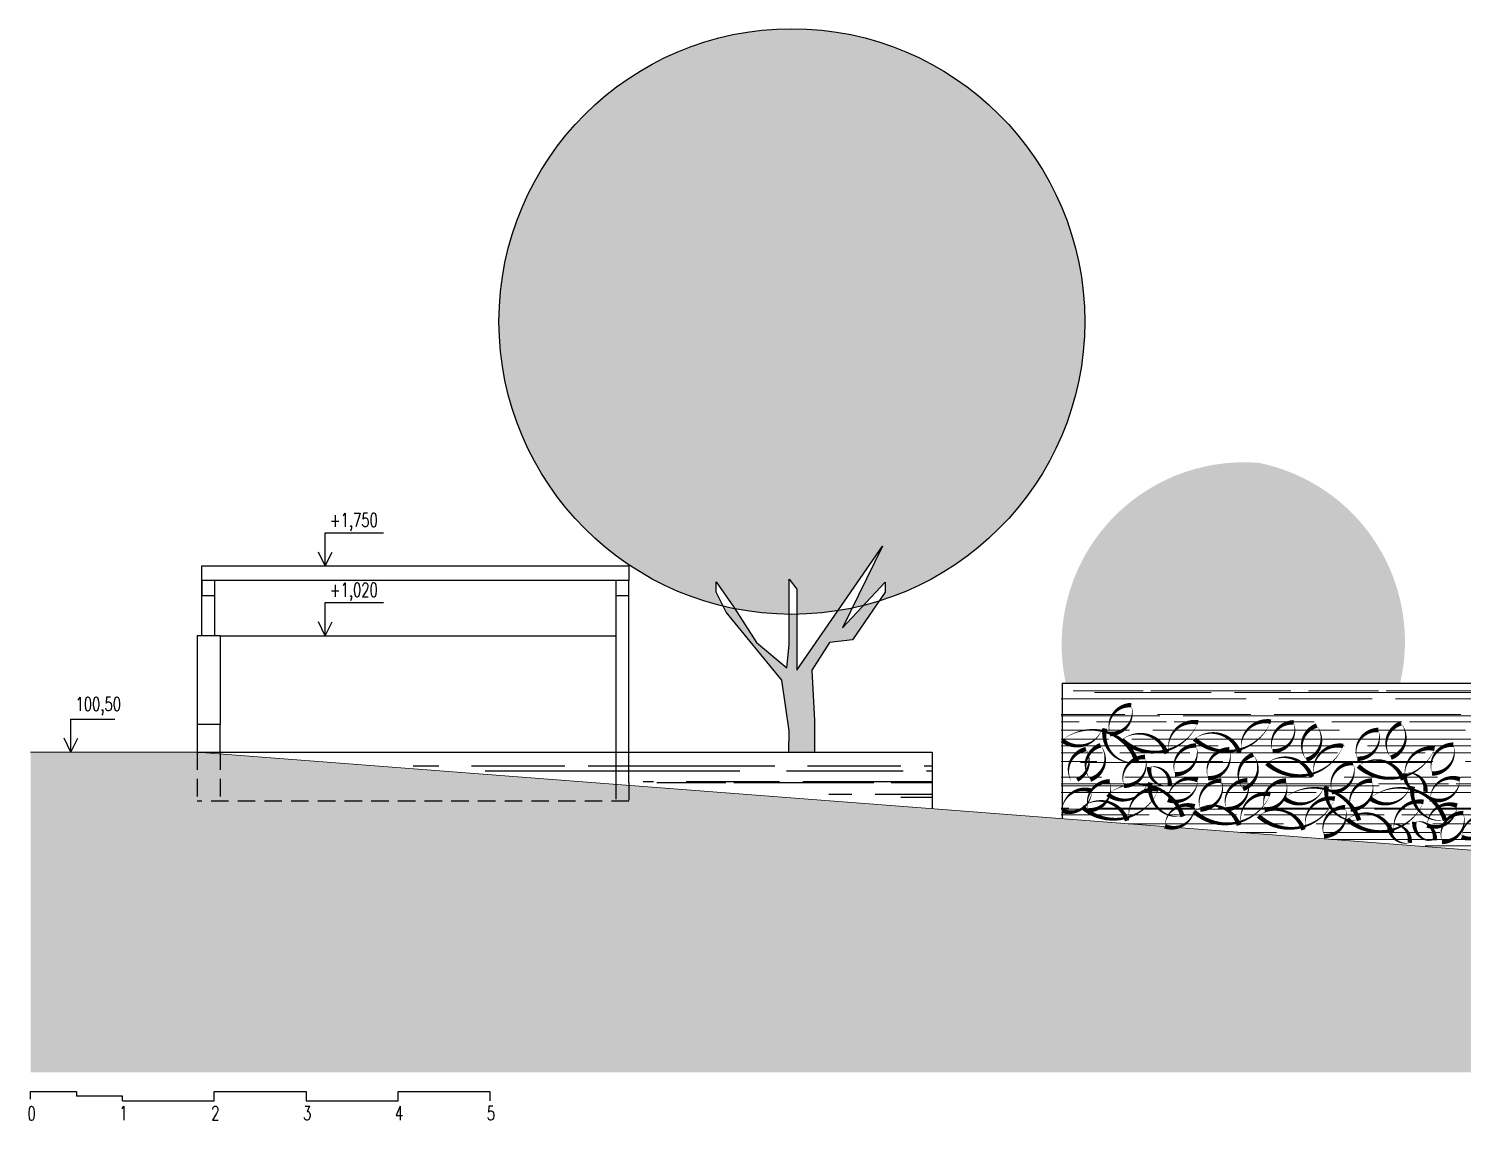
# Model space of a CAD drawing. Header units: metres. Extents: x -442 to 316, y -503 to 125.
# Drawn here: x 190.48 to 206.09, y -299.8 to -287.92 of the extents above; entities that cross this region are included whole.
import ezdxf

# ---------------------------------------------------------------- set-up
doc = ezdxf.new("R2010")
doc.units = ezdxf.units.M
doc.linetypes.add('DASHED', pattern=[19.05, 12.7, -6.35])
for name, color, linetype in [('FIGURE_SAGOME', 252, 'Continuous'), ('popis', 6, 'Continuous'), ('SRAFA', 251, 'Continuous'), ('SRAFY', 3, 'Continuous'), ('zariz.predmety', 203, 'Continuous'), ('ZDIVO', 1, 'Continuous')]:
    doc.layers.add(name, color=color, linetype=linetype)
doc.styles.add('ROMANS', font='romans.shx', dxfattribs={"width": 0.7})
pattern_1 = [(0, (285.03798, -127.3448), (0.5588, 0.254), [3.81, -0.508, 1.27, -0.254]), (0, (285.3758, -127.2178), (-0.254, 0.33782), [0.762, -0.08382, 1.524, -0.1905]), (0, (285.16498, -127.12891), (1.3208, 0.17018), [2.032, -0.3556, 1.016, -0.254])]

msp = doc.modelspace()

# ---------------------------------------------------------------- hatches: boundary and pattern name
at = {"layer": 'FIGURE_SAGOME', "linetype": 'Continuous'}
for points in [[(201.976998, -291.107979, 1), (195.600673, -291.107979, 0.346408909), (198.040579, -294.20709), (197.963568, -294.053121), (197.963568, -293.943284), (198.155849, -294.217876), (198.166774, -294.234865, 0.0468794), (198.760157, -294.296012), (198.760157, -293.913448), (198.842563, -294.023285), (198.842563, -294.295688, 0.03522812), (199.28955, -294.256576), (199.773419, -293.555345), (199.44498, -294.227891, 0.009796359), (199.566696, -294.199792), (199.803962, -293.944533), (199.803962, -294.05437), (199.737075, -294.151861, 0.32828525)], [(203.873876, -292.647093, 0.503949053), (201.770269, -295.046843), (205.409192, -295.046843, 0.422945594)], [(199.737075, -294.151861, -0.013881578), (199.566696, -294.199792), (199.339155, -294.444588), (199.44498, -294.227891, -0.012395778), (199.28955, -294.256576), (198.842563, -294.904356), (198.842563, -294.295688, -0.006462166), (198.760157, -294.296012), (198.760157, -294.629764), (198.732688, -294.876896), (198.403066, -294.602305), (198.166774, -294.234865, -0.010133423), (198.040579, -294.20709), (198.073443, -294.272794), (198.677751, -295.014193), (198.760157, -295.563376), (198.755006, -295.796843), (198.908529, -295.796843), (199.034842, -295.796843), (199.034842, -295.453539), (199.007374, -294.904356), (199.199654, -294.602305), (199.446871, -294.574845)]]:
    msp.add_hatch(color=256, dxfattribs=at).paths.add_polyline_path(points)
at = {"layer": 'SRAFA', "linetype": 'Continuous'}
msp.add_hatch(color=256, dxfattribs=at).paths.add_polyline_path([(190.501974, -295.796843), (190.501974, -299.283549), (231.965839, -299.283549), (231.965839, -298.296843), (229.141226, -298.296843), (229.141226, -298.096843), (227.899876, -298.096843), (220.899876, -297.956843), (219.0265, -297.854529), (201.729876, -296.522107), (192.315046, -295.796843)])
h = msp.add_hatch(dxfattribs=at)
h.set_pattern_fill('AR-RROOF', color=256, scale=0.01, style=0)
h.set_pattern_definition(pattern_1)
h.paths.add_polyline_path([(196.873811, -296.096924), (196.873811, -295.796843), (192.565046, -295.796843), (192.565046, -295.804152)])
h = msp.add_hatch(dxfattribs=at)
h.set_pattern_fill('AR-RROOF', color=256, scale=0.01, style=0)
h.set_pattern_definition(pattern_1)
h.paths.add_polyline_path([(196.873811, -296.096924), (197.015046, -296.106521), (197.015046, -295.796843), (196.873811, -295.796843)])
h = msp.add_hatch(dxfattribs=at)
h.set_pattern_fill('AR-RROOF', color=256, scale=0.01, style=0)
h.set_pattern_definition(pattern_1)
h.paths.add_polyline_path([(197.015046, -296.106521), (198.883945, -296.233509), (198.883945, -295.796843), (197.015046, -295.796843)])
h = msp.add_hatch(dxfattribs=at)
h.set_pattern_fill('AR-RROOF', color=256, scale=0.01, style=0)
h.set_pattern_definition(pattern_1)
h.paths.add_polyline_path([(200.315046, -295.796843), (199.84228, -295.796843), (198.908529, -295.796843), (198.883945, -295.796843), (198.883945, -296.233509), (200.315046, -296.33075)])
at = {"layer": 'SRAFY', "linetype": 'Continuous', "lineweight": 0}
h = msp.add_hatch(dxfattribs=at)
h.set_pattern_fill('AR-RROOF', color=256, scale=0.01, style=0)
h.paths.add_polyline_path([(201.721745, -295.046843), (210.614876, -295.046843), (210.614876, -297.206556), (201.721745, -296.521481)])

# ---------------------------------------------------------------- linework, layer by layer
at = {"layer": 'FIGURE_SAGOME', "linetype": 'Continuous'}
msp.add_lwpolyline([(198.754897, -295.801773), (198.760157, -295.563376), (198.677751, -295.014193), (198.073443, -294.272794), (197.963568, -294.053121), (197.963568, -293.943284), (198.155849, -294.217876), (198.403066, -294.602305), (198.732688, -294.876896), (198.760157, -294.629764), (198.760157, -293.913448), (198.842563, -294.023285), (198.842563, -294.904356), (199.773419, -293.555345), (199.339155, -294.444588), (199.803962, -293.944533), (199.803962, -294.05437), (199.446871, -294.574845), (199.199654, -294.602305), (199.007374, -294.904356), (199.034842, -295.453539), (199.034842, -295.796843), (199.034842, -295.796843), (199.034842, -295.796843)], close=True, dxfattribs=at)
msp.add_circle((198.788835, -291.107979), 3.188162, dxfattribs=at)
at = {"layer": 'SRAFA', "linetype": 'Continuous'}
for p, q in [((192.365046, -294.529385), (192.365046, -293.769385)), ((192.365046, -293.769385), (197.015046, -293.769385)), ((192.365046, -293.769385), (197.015046, -293.769385)), ((197.015046, -293.769385), (197.015046, -293.929385)), ((197.015046, -293.929385), (192.365046, -293.929385)), ((192.506282, -294.529385), (192.506282, -293.929385)), ((197.015046, -296.129385), (197.015046, -293.929385)), ((196.873811, -294.089385), (196.873811, -296.119063)), ((192.565046, -294.529385), (192.315046, -294.529385)), ((192.315046, -294.529385), (192.315046, -295.496843)), ((192.565046, -294.529385), (192.565046, -295.496843)), ((192.565046, -294.529385), (196.873811, -294.529385))]:
    msp.add_line(p, q, dxfattribs=at)
for points in [[(192.506282, -293.929385), (192.365046, -293.929385), (192.365046, -294.089385), (192.506282, -294.089385)], [(197.015046, -293.929385), (196.873811, -293.929385), (196.873811, -294.089385), (197.015046, -294.089385)]]:
    msp.add_lwpolyline(points, close=True, dxfattribs=at)
at = {"layer": 'SRAFY', "linetype": 'Continuous'}
for p, q in [((193.710388, -293.769385), (193.710388, -293.408232)), ((193.710388, -293.408232), (194.342268, -293.408232)), ((193.710388, -293.769385), (193.635886, -293.618151)), ((193.710388, -293.769385), (193.784889, -293.618151)), ((193.710388, -294.529385), (193.710388, -294.168232)), ((193.710388, -294.168232), (194.342268, -294.168232)), ((193.710388, -294.529385), (193.635886, -294.378151)), ((193.710388, -294.529385), (193.784889, -294.378151)), ((201.729876, -295.046843), (201.729876, -296.522107)), ((201.729876, -295.046843), (210.614876, -295.046843)), ((190.941665, -295.796843), (190.941665, -295.438414)), ((190.941665, -295.438414), (191.420383, -295.438414)), ((190.941665, -295.796843), (190.867163, -295.645609)), ((190.941665, -295.796843), (191.016166, -295.645609)), ((192.315046, -295.796843), (198.908529, -295.796843)), ((198.908529, -295.796843), (199.84228, -295.796843)), ((199.84228, -295.796843), (200.315046, -295.796843)), ((200.315046, -295.796843), (200.315046, -296.413117)), ((190.501974, -299.572622), (190.501974, -299.492627)), ((190.501974, -299.492627), (191.001974, -299.492627)), ((191.001974, -299.492627), (191.001974, -299.542627)), ((191.501974, -299.542627), (191.001974, -299.542627)), ((191.501974, -299.592627), (191.501974, -299.542627)), ((191.501974, -299.592627), (192.501974, -299.592627)), ((192.501974, -299.592627), (192.501974, -299.492627)), ((192.501974, -299.492627), (193.501974, -299.492627)), ((193.501974, -299.492627), (193.501974, -299.592627)), ((193.501974, -299.592627), (194.501974, -299.592627)), ((194.501974, -299.592627), (194.501974, -299.492627)), ((194.501974, -299.492627), (195.501974, -299.492627)), ((195.501974, -299.492627), (195.501974, -299.592627))]:
    msp.add_line(p, q, dxfattribs=at)
at = {"layer": 'SRAFY', "linetype": 'DASHED', "ltscale": 0.015}
for p, q in [((192.315046, -295.796843), (192.315046, -296.329385)), ((192.565046, -295.796843), (192.565046, -296.329385)), ((196.873811, -296.119063), (196.873811, -296.329385)), ((197.015046, -296.129385), (197.015046, -296.329385)), ((197.015046, -296.329385), (192.315046, -296.329385))]:
    msp.add_line(p, q, dxfattribs=at)
at = {"layer": 'zariz.predmety', "color": 253, "linetype": 'Continuous', "ltscale": 0.001}
for points in [[(202.252165, -295.598521, 0, 0, -0.520567051), (202.252165, -295.598521, 0, 0.05, -0.520567051), (202.48211, -295.28478, 0, 0.05, -0.520567051), (202.252165, -295.598521, 0.05, 0.05, 0)], [(202.547137, -295.908014, 0, 0, -0.520567051), (202.547137, -295.908014, 0, 0.05, -0.520567051), (202.194682, -295.538254, 0, 0.05, -0.520567051), (202.163923, -295.545846, 0, 0.05, -0.520567051), (201.730194, -295.665955, 0, 0.05, -0.520567051), (202.547137, -295.908014, 0.05, 0.05, 0)], [(202.379854, -295.661514, 0, 0, -0.520567051), (202.379854, -295.661514, 0, 0.05, -0.520567051), (202.868217, -295.811345, 0, 0.05, -0.520567051), (202.891318, -295.789665, 0, 0.05, -0.520567051), (203.21069, -295.47257, 0, 0.05, -0.520567051), (202.379854, -295.661514, 0.05, 0.05, 0)], [(203.170998, -295.653116, 0, 0, -0.520567051), (203.170998, -295.653116, 0, 0.05, -0.520567051), (203.65936, -295.802947, 0, 0.05, -0.520567051), (203.682462, -295.781266, 0, 0.05, -0.520567051), (204.001834, -295.464172, 0, 0.05, -0.520567051), (203.170998, -295.653116, 0.05, 0.05, 0)], [(204.021293, -295.786117, 0, 0, -0.520567051), (204.021293, -295.786117, 0, 0.05, -0.520567051), (204.251237, -295.472376, 0, 0.05, -0.520567051), (204.021293, -295.786117, 0.05, 0.05, 0)], [(204.390529, -295.880442, 0, 0, -0.520567051), (204.390529, -295.880442, 0, 0.05, -0.520567051), (204.500979, -295.507469, 0, 0.05, -0.520567051), (204.390529, -295.880442, 0.05, 0.05, 0)], [(204.942517, -295.868662, 0, 0, -0.520567051), (204.942517, -295.868662, 0, 0.05, -0.520567051), (205.172462, -295.554922, 0, 0.05, -0.520567051), (204.942517, -295.868662, 0.05, 0.05, 0)], [(205.309607, -295.855552, 0, 0, -0.520567051), (205.309607, -295.855552, 0, 0.05, -0.520567051), (205.420057, -295.48258, 0, 0.05, -0.520567051), (205.309607, -295.855552, 0.05, 0.05, 0)], [(202.03717, -296.094638, 0, 0, -0.520567051), (202.03717, -296.094638, 0, 0.05, -0.520567051), (202.147619, -295.721666, 0, 0.05, -0.520567051), (202.03717, -296.094638, 0.05, 0.05, 0)], [(203.189084, -295.724032, 0, 0, -0.520567051), (203.189084, -295.724032, 0, 0.05, -0.520567051), (202.959139, -296.037773, 0, 0.05, -0.520567051), (203.189084, -295.724032, 0.05, 0.05, 0)], [(203.957712, -295.917876, 0, 0, -0.520567051), (203.957712, -295.917876, 0, 0.05, -0.520567051), (204.446074, -296.067707, 0, 0.05, -0.520567051), (204.469176, -296.046027, 0, 0.05, -0.520567051), (204.788548, -295.728933, 0, 0.05, -0.520567051), (203.957712, -295.917876, 0.05, 0.05, 0)], [(205.987569, -295.715249, 0, 0, -0.520567051), (205.987569, -295.715249, 0, 0.05, -0.520567051), (205.757625, -296.02899, 0, 0.05, -0.520567051), (205.987569, -295.715249, 0.05, 0.05, 0)], [(202.403393, -296.162834, 0, 0, -0.520567051), (202.403393, -296.162834, 0, 0.05, -0.520567051), (202.633337, -295.849093, 0, 0.05, -0.520567051), (202.403393, -296.162834, 0.05, 0.05, 0)], [(203.319191, -296.079756, 0, 0, -0.520567051), (203.319191, -296.079756, 0, 0.05, -0.520567051), (203.549135, -295.766015, 0, 0.05, -0.520567051), (203.319191, -296.079756, 0.05, 0.05, 0)], [(203.699742, -296.197097, 0, 0, -0.520567051), (203.699742, -296.197097, 0, 0.05, -0.520567051), (203.810192, -295.824124, 0, 0.05, -0.520567051), (203.699742, -296.197097, 0.05, 0.05, 0)], [(204.953473, -295.947678, 0, 0, -0.520567051), (204.953473, -295.947678, 0, 0.05, -0.520567051), (205.441836, -296.097509, 0, 0.05, -0.520567051), (205.464937, -296.075828, 0, 0.05, -0.520567051), (205.784309, -295.758734, 0, 0.05, -0.520567051), (204.953473, -295.947678, 0.05, 0.05, 0)], [(202.901757, -296.159704, 0, 0, -0.520567051), (202.901757, -296.159704, 0, 0.05, -0.520567051), (202.679464, -295.959995, 0, 0.05, -0.520567051), (202.901757, -296.159704, 0.05, 0.05, 0)], [(204.668417, -296.229952, 0, 0, -0.520567051), (204.668417, -296.229952, 0, 0.05, -0.520567051), (204.898361, -295.916211, 0, 0.05, -0.520567051), (204.668417, -296.229952, 0.05, 0.05, 0)], [(205.685208, -296.227909, 0, 0, -0.520567051), (205.685208, -296.227909, 0, 0.05, -0.520567051), (205.462915, -296.0282, 0, 0.05, -0.520567051), (205.685208, -296.227909, 0.05, 0.05, 0)], [(201.729876, -296.433942, 0, 0, -0.520567051), (201.729876, -296.433942, 0, 0.05, -0.520567051), (202.053742, -296.218492, 0, 0.05, -0.520567051), (201.729876, -296.433942, 0.05, 0.05, 0)], [(201.948711, -296.392824, 0, 0, -0.520567051), (201.948711, -296.392824, 0, 0.05, -0.520567051), (202.437074, -296.542655, 0, 0.05, -0.520567051), (202.460175, -296.520975, 0, 0.05, -0.520567051), (202.779547, -296.20388, 0, 0.05, -0.520567051), (201.948711, -296.392824, 0.05, 0.05, 0)], [(202.016953, -296.428655, 0, 0, -0.520567051), (202.016953, -296.428655, 0, 0.05, -0.520567051), (202.246897, -296.114914, 0, 0.05, -0.520567051), (202.016953, -296.428655, 0.05, 0.05, 0)], [(203.04402, -296.497359, 0, 0, -0.520567051), (203.04402, -296.497359, 0, 0.05, -0.520567051), (202.691565, -296.127599, 0, 0.05, -0.520567051), (202.660807, -296.135191, 0, 0.05, -0.520567051), (202.227078, -296.2553, 0, 0.05, -0.520567051), (203.04402, -296.497359, 0.05, 0.05, 0)], [(202.881397, -296.31644, 0, 0, -0.520567051), (202.881397, -296.31644, 0, 0.05, -0.520567051), (203.205263, -296.10099, 0, 0.05, -0.520567051), (202.881397, -296.31644, 0.05, 0.05, 0)], [(203.234219, -296.419872, 0, 0, -0.520567051), (203.234219, -296.419872, 0, 0.05, -0.520567051), (203.464164, -296.106131, 0, 0.05, -0.520567051), (203.234219, -296.419872, 0.05, 0.05, 0)], [(203.51708, -296.416564, 0, 0, -0.520567051), (203.51708, -296.416564, 0, 0.05, -0.520567051), (203.747025, -296.102823, 0, 0.05, -0.520567051), (203.51708, -296.416564, 0.05, 0.05, 0)], [(203.936321, -296.419872, 0, 0, -0.520567051), (203.936321, -296.419872, 0, 0.05, -0.520567051), (204.166265, -296.106131, 0, 0.05, -0.520567051), (203.936321, -296.419872, 0.05, 0.05, 0)], [(204.963388, -296.539445, 0, 0, -0.520567051), (204.963388, -296.539445, 0, 0.05, -0.520567051), (204.610933, -296.169685, 0, 0.05, -0.520567051), (204.580175, -296.177278, 0, 0.05, -0.520567051), (204.146446, -296.297386, 0, 0.05, -0.520567051), (204.963388, -296.539445, 0.05, 0.05, 0)], [(204.872453, -296.419872, 0, 0, -0.520567051), (204.872453, -296.419872, 0, 0.05, -0.520567051), (205.102398, -296.106131, 0, 0.05, -0.520567051), (204.872453, -296.419872, 0.05, 0.05, 0)], [(205.899521, -296.539445, 0, 0, -0.520567051), (205.899521, -296.539445, 0, 0.05, -0.520567051), (205.547066, -296.169685, 0, 0.05, -0.520567051), (205.516307, -296.177278, 0, 0.05, -0.520567051), (205.082578, -296.297386, 0, 0.05, -0.520567051), (205.899521, -296.539445, 0.05, 0.05, 0)], [(205.736897, -296.307657, 0, 0, -0.520567051), (205.736897, -296.307657, 0, 0.05, -0.520567051), (206.060764, -296.092208, 0, 0.05, -0.520567051), (205.736897, -296.307657, 0.05, 0.05, 0)], [(203.165978, -296.442767, 0, 0, -0.520567051), (203.165978, -296.442767, 0, 0.05, -0.520567051), (203.65434, -296.592598, 0, 0.05, -0.520567051), (203.677441, -296.570918, 0, 0.05, -0.520567051), (203.996813, -296.253823, 0, 0.05, -0.520567051), (203.165978, -296.442767, 0.05, 0.05, 0)], [(203.868079, -296.491704, 0, 0, -0.520567051), (203.868079, -296.491704, 0, 0.05, -0.520567051), (204.356442, -296.641535, 0, 0.05, -0.520567051), (204.379543, -296.619855, 0, 0.05, -0.520567051), (204.698915, -296.302761, 0, 0.05, -0.520567051), (203.868079, -296.491704, 0.05, 0.05, 0)], [(204.83395, -296.526836, 0, 0, -0.520567051), (204.83395, -296.526836, 0, 0.05, -0.520567051), (205.322313, -296.676667, 0, 0.05, -0.520567051), (205.345414, -296.654986, 0, 0.05, -0.520567051), (205.664786, -296.337892, 0, 0.05, -0.520567051), (204.83395, -296.526836, 0.05, 0.05, 0)], [(205.70449, -296.594554, 0, 0, -0.520567051), (205.70449, -296.594554, 0, 0.05, -0.520567051), (206.028356, -296.379104, 0, 0.05, -0.520567051), (205.70449, -296.594554, 0.05, 0.05, 0)], [(202.848989, -296.603337, 0, 0, -0.520567051), (202.848989, -296.603337, 0, 0.05, -0.520567051), (203.172855, -296.387887, 0, 0.05, -0.520567051), (202.848989, -296.603337, 0.05, 0.05, 0)], [(204.581049, -296.71034, 0, 0, -0.520567051), (204.581049, -296.71034, 0, 0.05, -0.520567051), (204.810994, -296.396599, 0, 0.05, -0.520567051), (204.581049, -296.71034, 0.05, 0.05, 0)], [(206.095909, -296.459826, 0, 0, -0.520567051), (206.095909, -296.459826, 0, 0.05, -0.520567051), (205.865964, -296.773567, 0, 0.05, -0.520567051), (206.095909, -296.459826, 0.05, 0.05, 0)], [(206.080078, -296.720838, 0, 0, -0.520567051), (206.080078, -296.720838, 0, 0.05, -0.520567051), (206.403944, -296.505389, 0, 0.05, -0.520567051), (206.080078, -296.720838, 0.05, 0.05, 0)], [(205.514906, -296.784105, 0, 0, -0.520567051), (205.514906, -296.784105, 0, 0.05, -0.520567051), (205.292613, -296.584395, 0, 0.05, -0.520567051), (205.514906, -296.784105, 0.05, 0.05, 0)], [(205.787387, -296.75558, 0, 0, -0.520567051), (205.787387, -296.75558, 0, 0.05, -0.520567051), (205.565094, -296.55587, 0, 0.05, -0.520567051), (205.787387, -296.75558, 0.05, 0.05, 0)]]:
    msp.add_lwpolyline(points, format="xyseb", close=True, dxfattribs=at)
msp.add_lwpolyline([(201.834249, -296.120211, 0, 0.05, -0.520567051), (201.989701, -295.763641, 0, 0, 0), (201.989701, -295.763641, 0, 0.042949, -0.437345949), (201.894769, -296.099135, 0, 0.042949, -0.437345949)], format="xyseb", dxfattribs=at)
at = {"layer": 'ZDIVO', "linetype": 'Continuous'}
for p, q in [((192.565046, -295.496843), (192.315046, -295.496843)), ((192.315046, -295.496843), (192.315046, -295.796843)), ((192.565046, -295.796843), (192.565046, -295.496843)), ((192.565046, -295.796843), (192.565046, -295.496843))]:
    msp.add_line(p, q, dxfattribs=at)
at = {"layer": 'ZDIVO', "linetype": 'Continuous', "lineweight": 0}
for q in [(190.501974, -295.796843), (219.026046, -297.854505)]:
    msp.add_line((192.315046, -295.796843), q, dxfattribs=at)

# ---------------------------------------------------------------- texts
at = {"layer": 'popis', "linetype": 'Continuous', "char_height": 0.15, "width": 2.20915077, "attachment_point": 1, "style": 'ROMANS'}
for s, insert in [('+1,750', (193.759933, -293.194708)), ('+1,020', (193.759933, -293.954708)), ('100,50', (190.99121, -295.197485)), ('0', (190.467859, -299.65485)), ('1', (191.467859, -299.651279)), ('2', (192.467859, -299.651279)), ('3', (193.467859, -299.651279)), ('4', (194.467859, -299.651279)), ('5', (195.467859, -299.651614))]:
    msp.add_mtext(s, dxfattribs=dict(at, insert=insert))

doc.saveas('drawing.dxf')
